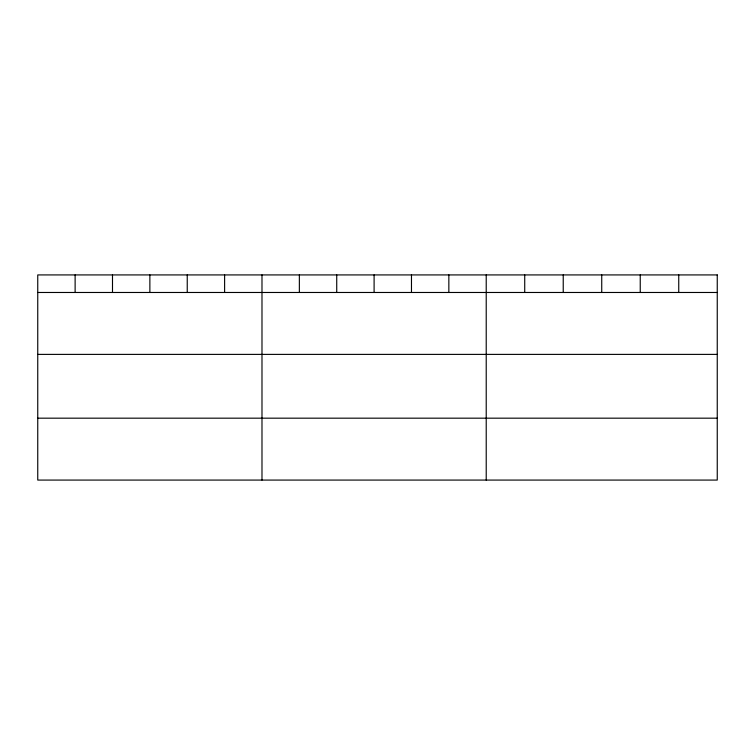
<?xml version="1.0" encoding="UTF-8"?>
<svg xmlns="http://www.w3.org/2000/svg" width="755" height="755" viewBox="0 0 755 755"><rect width="100%" height="100%" fill="white"/><g stroke="black" fill="none" stroke-linecap="round" stroke-linejoin="round"><path stroke-width="1.13" d="M37.75 292.478L717.25 292.478M37.75 354.388L717.25 354.388M37.75 418.176L717.25 418.176M678.745 274.924L678.745 292.478M640.24 274.924L640.24 292.478M601.735 274.924L601.735 292.478M563.23 274.924L563.23 292.478M524.725 274.924L524.725 292.478M486.22 274.924L486.22 480.076M448.848 274.924L448.848 292.478M411.475 274.924L411.475 292.478M374.102 274.924L374.102 292.478M336.73 274.924L336.73 292.478M299.357 274.924L299.357 292.478M261.985 274.924L261.985 480.076M224.612 274.924L224.612 292.478M187.24 274.924L187.24 292.478M149.868 274.924L149.868 292.478M112.495 274.924L112.495 292.478M75.122 274.924L75.122 292.478M717.25 274.924L37.75 274.924L37.75 480.076L717.25 480.076L717.25 274.924"/></g></svg>
